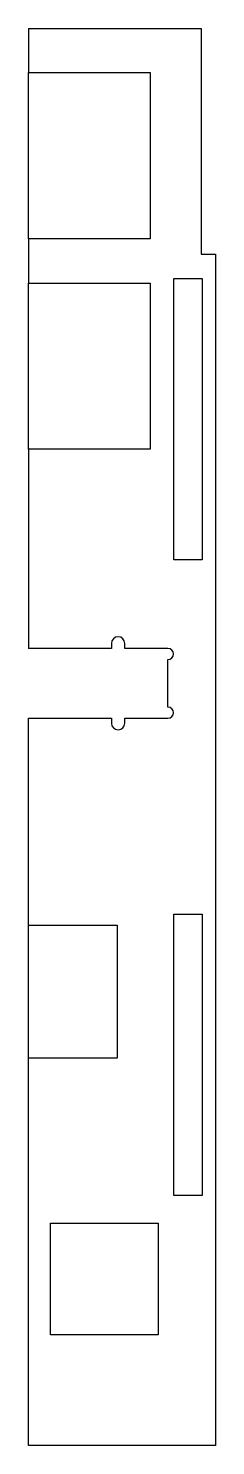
# Model space of a CAD drawing. Extents: x -63 to -46, y -64 to 64.
import ezdxf

# ---------------------------------------------------------------- set-up
doc = ezdxf.new("R2010")
doc.units = 0
doc.layers.get('0').update_dxf_attribs({"linetype": 'continuous'})

# ---------------------------------------------------------------- blocks, each defined once
blk = doc.blocks.new('PAD035')
at = {"color": 0}
for p, q in [((-62.9, 64), (-62.9, 60)), ((-62.9, 64), (-47.3, 64)), ((-47.3, 64), (-47.3, 43.6)), ((-62.9, 60), (-51.9, 60)), ((-62.9, 45), (-62.9, 60)), ((-51.9, 60), (-51.9, 45)), ((-62.9, 45), (-62.9, 41)), ((-51.9, 45), (-62.9, 45)), ((-47.3, 43.6), (-46, 43.6)), ((-46, 43.6), (-46, -64)), ((-62.9, 41), (-51.9, 41)), ((-62.9, 26), (-62.9, 41)), ((-51.9, 41), (-51.9, 26)), ((-49.77, 16), (-49.77, 41.4)), ((-49.77, 41.4), (-47.23, 41.4)), ((-47.23, 41.4), (-47.23, 16)), ((-62.9, 26), (-62.9, 8)), ((-51.9, 26), (-62.9, 26)), ((-47.23, 16), (-49.77, 16)), ((-55.4, 8), (-62.9, 8)), ((-55.4, 8.45), (-55.4, 8)), ((-54.2, 8), (-54.2, 8.45)), ((-50.3, 8), (-54.2, 8)), ((-50.3, 2.7), (-50.3, 7)), ((-62.9, -17), (-62.9, 1.7)), ((-62.9, 1.7), (-55.4, 1.7)), ((-55.4, 1.7), (-55.4, 1.25)), ((-54.2, 1.25), (-54.2, 1.7)), ((-54.2, 1.7), (-50.3, 1.7)), ((-49.77, -41.4), (-49.77, -16)), ((-49.77, -16), (-47.23, -16)), ((-47.23, -16), (-47.23, -41.4)), ((-62.9, -17), (-54.9, -17)), ((-62.9, -29), (-62.9, -17)), ((-54.9, -17), (-54.9, -29)), ((-62.9, -64), (-62.9, -29)), ((-54.9, -29), (-62.9, -29)), ((-47.23, -41.4), (-49.77, -41.4)), ((-60.9, -43.9), (-51.2, -43.9)), ((-60.9, -54), (-60.9, -43.9)), ((-51.2, -43.9), (-51.2, -54)), ((-51.2, -54), (-60.9, -54)), ((-46, -64), (-62.9, -64))]:
    blk.add_line(p, q, dxfattribs=at)
for centre, radius, start, end in [((-54.8, 8.45), 0.6, 0, -180), ((-50.3, 7.5), 0.5, -90, 90), ((-50.3, 2.2), 0.5, -90, 90), ((-54.8, 1.25), 0.6, -180, 0)]:
    blk.add_arc(centre, radius, start, end, dxfattribs=at)

msp = doc.modelspace()

# ---------------------------------------------------------------- block references
at = {"color": 0}
msp.add_blockref('PAD035', (0, 0), dxfattribs=at)

doc.saveas('drawing.dxf')
